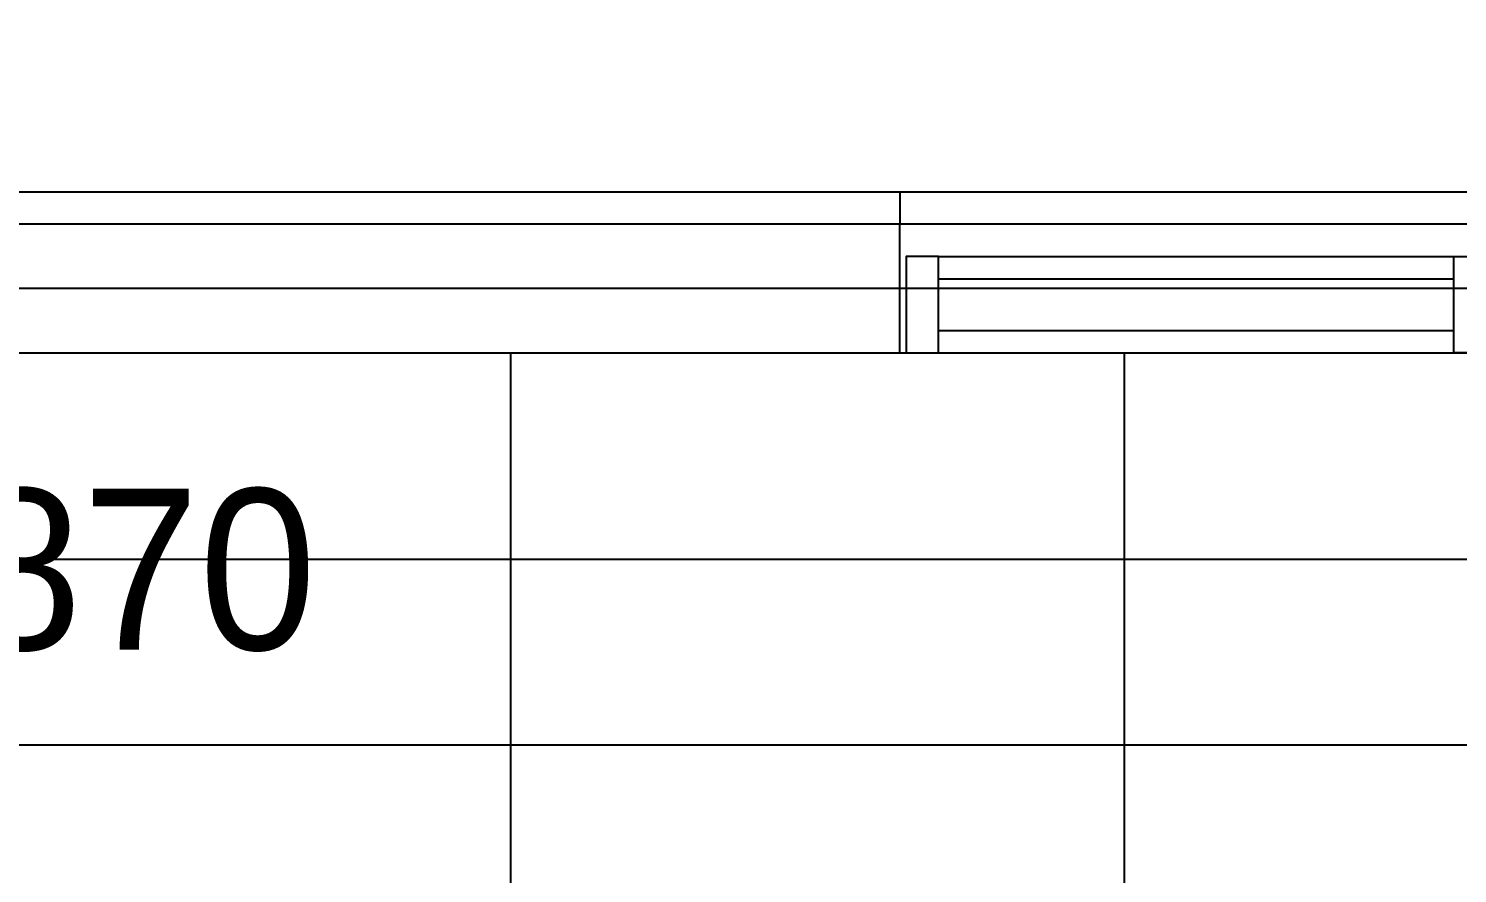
# Model space of a CAD drawing. Header units: millimetres. Extents: x 0 to 1390178, y 0 to 110113.
# Drawn here: x 718660 to 720878, y 29993 to 31304 of the extents above; entities that cross this region are included whole.
import ezdxf
from ezdxf.xclip import XClip

# ---------------------------------------------------------------- set-up
doc = ezdxf.new("R2010")
doc.units = ezdxf.units.MM
doc.header["$LTSCALE"] = 100
doc.header["$XCLIPFRAME"] = 0
doc.linetypes.add('X - 평면도$0$CEN', pattern=[62, 60, -1, 0, -1])
doc.layers.get('DEFPOINTS').update_dxf_attribs({"color": 145})
for name, color, linetype in [('DIM', 7, 'Continuous'), ('X - 평면도$0$A-FIN', 8, 'Continuous'), ('X - 평면도$0$A-WIN', 4, 'Continuous'), ('X - 평면도$0$AA-DWXM-WIND', 4, 'Continuous'), ('X - 평면도$0$AA-WAXM-CONC', 2, 'Continuous'), ('X - 평면도$0$AA-XXXX-CNTL', 1, 'X - 평면도$0$CEN'), ('X - 평면도$0$신축줄눈', 252, 'Continuous')]:
    doc.layers.add(name, color=color, linetype=linetype)
doc.styles.add('HAUD01', font='Dotum.ttf')
doc.dimstyles.new('HAUD-80', dxfattribs={"dimscale": 100, "dimtxt": 2.5, "dimasz": 0.5, "dimexe": 0, "dimexo": 1.5, "dimgap": 1, "dimtad": 1, "dimdec": 0, "dimdsep": 46, "dimlunit": 6, "dimtxsty": 'HAUD01', "dimblk": 'Z_DOT', "dimcen": 2.5, "dimdle": 1.5, "dimclrd": 7, "dimclre": 7, "dimclrt": 4, "dimadec": 0, "dimazin": 0, "dimtfac": 1, "dimtdec": 0, "dimtix": 1, "dimtmove": 2, "dimatfit": 3, "dimfxl": 1, "dimtvp": 1, "dimtolj": 1, "dimtzin": 0, "dimarcsym": 0})

# ---------------------------------------------------------------- blocks, each defined once
blk = doc.blocks.new('X - 평면도$0$A$Cb25bff2f')
at = {"layer": 'X - 평면도$0$A-WIN', "color": 9}
for p, q in [((-15317.2, 13640.9), (-14517.2, 13640.9)), ((-15317.2, 13605.9), (-14517.2, 13605.9)), ((-15317.2, 13525.9), (-14517.2, 13525.9)), ((-15317.2, 13490.9), (-14517.2, 13490.9))]:
    blk.add_line(p, q, dxfattribs=at)
at = {"layer": 'X - 평면도$0$A-WIN'}
for points in [[(-15317.2, 13490.9), (-15317.2, 13640.9), (-15367.2, 13640.9), (-15367.2, 13490.9)], [(-14517.2, 13490.9), (-14517.2, 13640.9), (-14467.2, 13640.9), (-14467.2, 13490.9)]]:
    blk.add_lwpolyline(points, close=True, dxfattribs=at)
at = {"layer": 'X - 평면도$0$AA-DWXM-WIND'}
blk.add_line((-14457.2, 13690.9), (-15377.2, 13690.9), dxfattribs=at)
at = {"layer": 'X - 평면도$0$AA-WAXM-CONC'}
blk.add_lwpolyline([(-15377.2, 13490.9), (-15377.2, 13690.9), (-18017.2, 13690.9), (-18017.2, 13490.9)], close=True, dxfattribs=at)
at = {"layer": 'X - 평면도$0$AA-XXXX-CNTL'}
blk.add_line((-12057.2, 13590.9), (-19127.2, 13590.9), dxfattribs=at)
blk.add_lwpolyline([(-19227.2, 14590.9), (-19227.2, 13490.9), (-12157.2, 13490.9)], dxfattribs=at)
blk = doc.blocks.new('X - 평면도', base_point=(-475.4, -286.7))
at = {"layer": 'X - 평면도$0$신축줄눈'}
h = blk.add_hatch(dxfattribs=at)
h.set_pattern_fill('ANSI37', color=256, scale=300, angle=45)
h.set_pattern_definition([(90, (126000, -6e-11), (-952.5, 2e-13), []), (180, (126000, -6e-11), (-2e-13, -952.5), [])])
h.paths.add_polyline_path([(1071412, 46693.1), (1071412, 47793.1), (1070519.1, 47793.1), (1070519.1, 39673.1), (1078482, 39673.1), (1078482, 46693.1), (1076282, 46693.1), (1076282, 46693.1), (1076282, 46693.1)])
at = {"layer": 'X - 평면도$0$A-FIN'}
blk.add_line((1075262, 46943.1), (1075262, 46893.1), dxfattribs=at)
at = {"layer": 'X - 평면도$0$A-FIN', "color": 8}
blk.add_line((1075262, 46943.1), (1076182, 46943.1), dxfattribs=at)
at = {"layer": 'X - 평면도$0$A-FIN'}
blk.add_lwpolyline([(1072622, 46943.1), (1075262, 46943.1)], dxfattribs=at)
blk.add_blockref('X - 평면도$0$A$Cb25bff2f', (1090639.2, 33202.2))
blk = doc.blocks.new('Z_DOT')
at = {"layer": 'DIM', "color": 0}
for p, q in [((0, -3), (0, 3)), ((-3, 0), (3, 0))]:
    blk.add_line(p, q, dxfattribs=at)
for radius in [1.05, 0.525]:
    blk.add_circle((0, 0), radius, dxfattribs=at)
blk = doc.blocks.new('*D592')
at = {"layer": 'DEFPOINTS', "color": 0, "transparency": 16777216}
for p in [(716262.1, 30900.7), (721132.1, 30900.7), (721132.1, 30192.5)]:
    blk.add_point(p, dxfattribs=at)
at = {"layer": 'DIM', "color": 7, "lineweight": -2, "transparency": 16777216}
for p, q in [((716262.1, 30750.7), (716262.1, 30192.5)), ((721132.1, 30750.7), (721132.1, 30192.5)), ((716312.1, 30192.5), (721082.1, 30192.5))]:
    blk.add_line(p, q, dxfattribs=at)
at = {"layer": 'DIM', "color": 7, "lineweight": -2, "transparency": 16777216, "xscale": 50, "yscale": 50, "zscale": 50, "rotation": 180}
blk.add_blockref('Z_DOT', (716262.1, 30192.5), dxfattribs=at)
at = {"layer": 'DIM', "color": 7, "lineweight": -2, "transparency": 16777216, "xscale": 50, "yscale": 50, "zscale": 50}
blk.add_blockref('Z_DOT', (721132.1, 30192.5), dxfattribs=at)
at = {"layer": 'DIM', "color": 4, "transparency": 16777216, "insert": (718697.1, 30441.7), "char_height": 250, "attachment_point": 5, "style": 'HAUD01'}
blk.add_mtext('\\A1;4,870', dxfattribs=at)

msp = doc.modelspace()

# ---------------------------------------------------------------- block references
ref = msp.add_blockref('X - 평면도', (-355725.3, -16179.1))
XClip(ref).set_block_clipping_path([(1027249.9161542748, 15892.4151621381), (1111249.9161542747, 75292.4151621381)])

# ---------------------------------------------------------------- next in the draw order: dimensions: what is measured, and where the dimension line sits
at = {"layer": 'DIM'}
dim = msp.add_linear_dim(base=(721132.1, 30192.5), p1=(716262.1, 30900.7), p2=(721132.1, 30900.7), angle=180, dimstyle='HAUD-80', override={"dimscale": 100}, dxfattribs=at)
dim.commit()
dim.dimension.update_dxf_attribs({"geometry": '*D592', "text_midpoint": (718697.1, 30441.7)})

doc.saveas('drawing.dxf')
